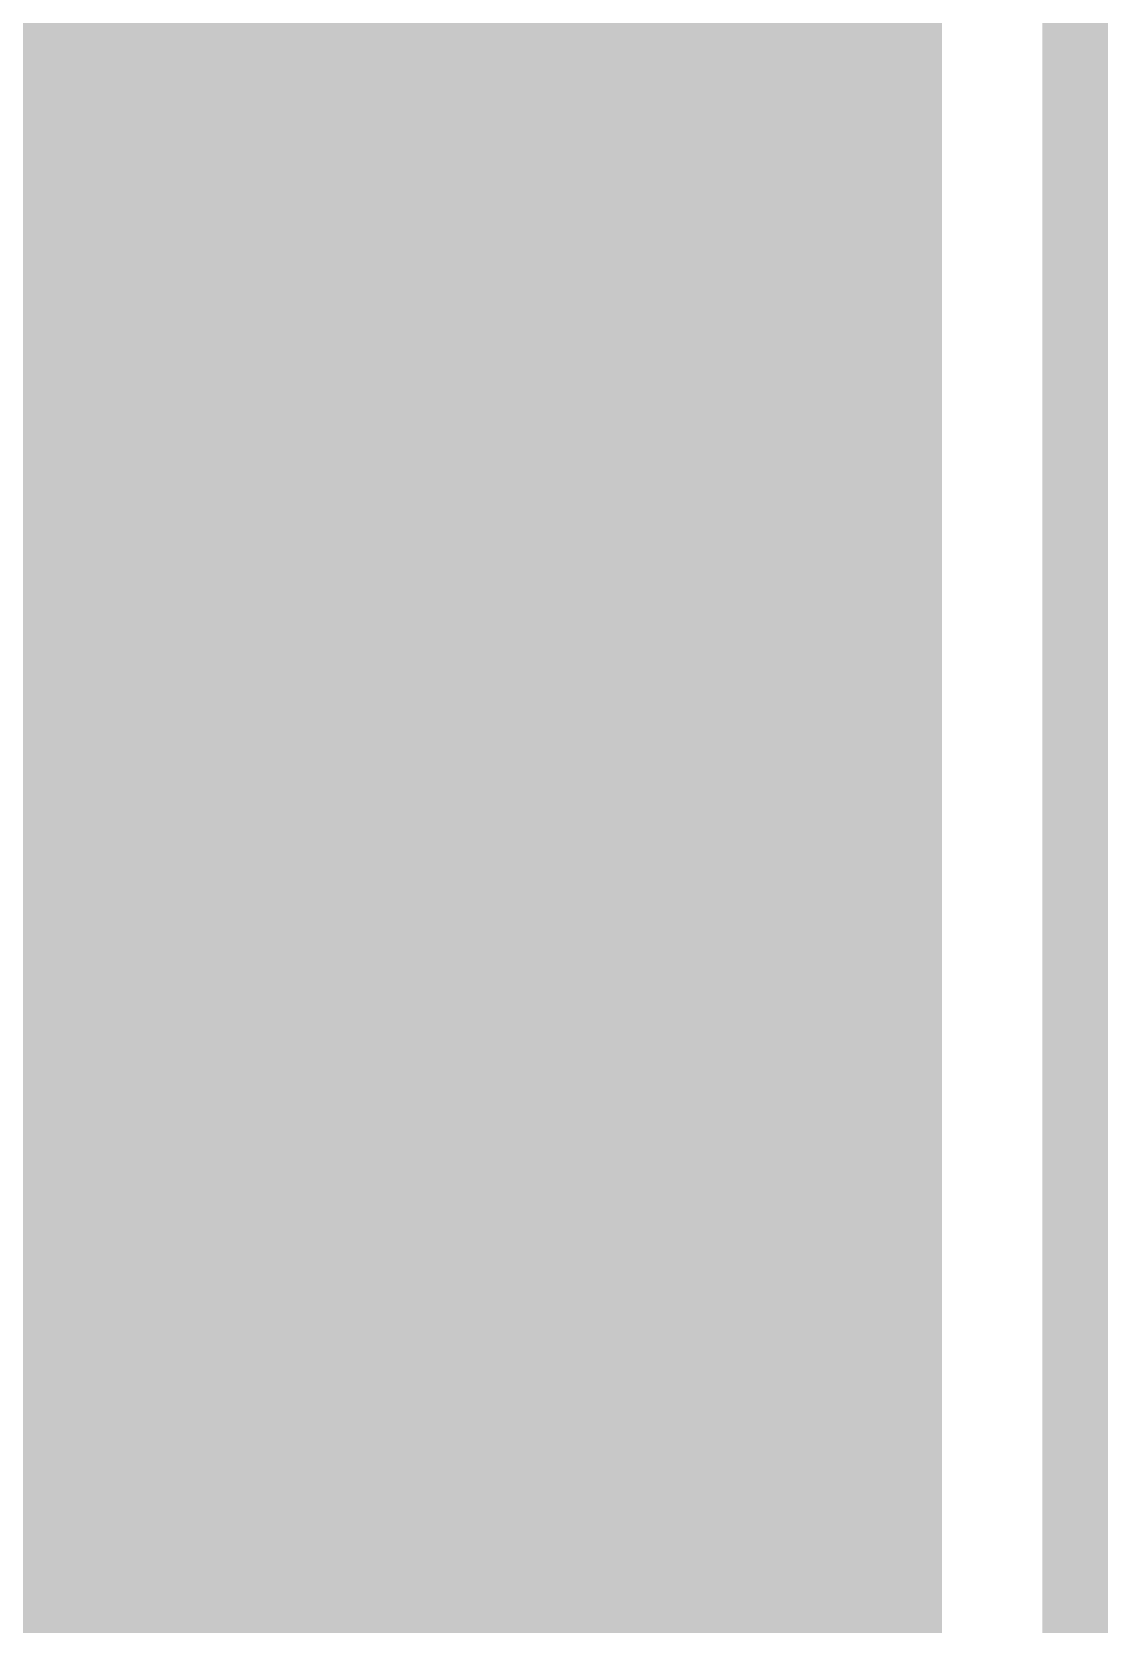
# Model space of a CAD drawing. Extents: x -3 to 92, y -53 to 125.
# Drawn here: x 82.98 to 87.13, y 33.93 to 40.06 of the extents above; entities that cross this region are included whole.
import ezdxf

# ---------------------------------------------------------------- set-up
doc = ezdxf.new("R2010")
doc.units = 0
doc.header["$MEASUREMENT"] = 0
doc.layers.get('0').update_dxf_attribs({"linetype": 'CONTINUOUS'})
for name, color, linetype in [('23-325-0_AST', 7, 'CONTINUOUS'), ('23-325-0_BOT', 7, 'CONTINUOUS'), ('23-325-0_DRD', 2, 'CONTINUOUS'), ('23-325-0_IN1', 4, 'CONTINUOUS'), ('23-325-0_IN2', 3, 'CONTINUOUS'), ('23-325-0_SMB', 5, 'CONTINUOUS'), ('23-325-0_SMT', 10, 'CONTINUOUS'), ('23-325-0_SST', 9, 'CONTINUOUS'), ('23-325-0_TOP', 12, 'CONTINUOUS'), ('THRUHOLE_TAP', 8, 'CONTINUOUS')]:
    doc.layers.add(name, color=color, linetype=linetype)

# ---------------------------------------------------------------- blocks, each defined once
blk = doc.blocks.new('ROUND_49')
at = {"const_width": 0.29972}
blk.add_lwpolyline([(-0.14986, 0, 1), (0.14986, 0, 1)], format="xyb", close=True, dxfattribs=at)
blk = doc.blocks.new('RECTANGLE_57')
blk.add_solid([(5.207, 5.3975), (5.207, -5.3975), (-5.207, 5.3975), (-5.207, -5.3975)])
blk = doc.blocks.new('ROUND_84')
at = {"const_width": 0.10033}
blk.add_lwpolyline([(-0.050164, 0, 1), (0.050164, 0, 1)], format="xyb", close=True, dxfattribs=at)

msp = doc.modelspace()

# ---------------------------------------------------------------- linework, layer by layer
at = {"layer": '23-325-0_AST'}
for points, const_width in [([(87.00008, -5.00126), (87.00008, 124.99848), (-2.99974, 124.99848), (-2.99974, -5.00126), (87.00008, -5.00126)], 0.254), ([(76.5048, 39.2938), (86.106, 39.2938), (86.106, 50.9016), (70.2056, 50.9016), (70.2056, 39.2938), (76.5048, 39.2938)], 0.1524), ([(75.71486, 38.21938), (83.17484, 38.21938), (83.17484, 32.91078), (75.71486, 32.91078), (75.71486, 38.21938)], 0.20066)]:
    msp.add_lwpolyline(points, dxfattribs=dict(at, const_width=const_width))
at = {"layer": '23-325-0_BOT', "const_width": 0.254}
for points in [[(86.233, 68.84162), (86.233, 4.47548)], [(86.0806, 68.6943), (86.0806, 4.5466)], [(85.6234, 68.5927), (85.6234, 4.72948)], [(85.852, 68.59778), (85.852, 4.64566)], [(85.3948, 40.23614), (85.3948, 38.88486)], [(86.233, 40.005), (85.21446, 40.005)], [(84.963, 39.9288), (75.184, 39.9288)], [(82.8802, 39.9288), (82.8802, 39.1922)], [(83.1088, 39.9288), (83.1088, 39.1922)], [(83.3374, 39.9288), (83.3374, 39.1922)], [(83.566, 39.9288), (83.566, 39.1922)], [(83.7946, 39.9288), (83.7946, 39.1922)], [(84.0232, 39.9288), (84.0232, 39.1922)], [(84.2518, 39.9288), (84.2518, 39.1922)], [(84.4804, 39.9288), (84.4804, 39.1922)], [(84.709, 39.9288), (84.709, 39.1922)], [(84.9376, 39.9288), (84.9376, 39.1922)], [(85.1662, 39.97706), (85.1662, 39.14394)], [(86.233, 39.7764), (71.97344, 39.7764)], [(86.233, 39.5478), (70.6628, 39.5478)], [(86.233, 39.3192), (66.59118, 39.3192)], [(84.963, 39.1922), (78.232, 39.1922)], [(86.233, 39.0906), (85.25002, 39.0906)], [(86.233, 38.862), (85.40242, 38.862)], [(84.963, 38.735), (78.232, 38.735), (78.232, 32.639)], [(84.963, 38.7096), (78.232, 38.7096)], [(82.9056, 38.735), (82.9056, 30.607)], [(83.1342, 38.735), (83.1342, 30.607)], [(83.3628, 38.735), (83.3628, 30.607)], [(83.5914, 38.735), (83.5914, 30.607)], [(83.82, 38.735), (83.82, 30.607)], [(84.0486, 38.735), (84.0486, 30.607)], [(84.2772, 38.735), (84.2772, 30.607)], [(84.5058, 38.735), (84.5058, 30.607)], [(84.7344, 38.735), (84.7344, 30.607)], [(84.963, 38.735), (84.963, 30.607)], [(85.4202, 38.735), (85.4202, 30.607)], [(86.233, 38.6334), (85.4202, 38.6334)], [(84.963, 38.481), (78.232, 38.481)], [(86.233, 38.4048), (85.4202, 38.4048)], [(84.963, 38.2524), (78.232, 38.2524)], [(86.233, 38.1762), (85.4202, 38.1762)], [(84.963, 38.0238), (78.232, 38.0238)], [(86.233, 37.9476), (85.4202, 37.9476)], [(84.963, 37.7952), (78.232, 37.7952)], [(86.233, 37.719), (85.4202, 37.719)], [(84.963, 37.5666), (78.232, 37.5666)], [(86.233, 37.4904), (85.4202, 37.4904)], [(84.963, 37.338), (78.232, 37.338)], [(86.233, 37.2618), (85.4202, 37.2618)], [(84.963, 37.1094), (78.232, 37.1094)], [(86.233, 37.0332), (85.4202, 37.0332)], [(84.963, 36.8808), (78.232, 36.8808)], [(86.233, 36.8046), (85.4202, 36.8046)], [(84.963, 36.6522), (78.232, 36.6522)], [(86.233, 36.576), (85.4202, 36.576)], [(84.963, 36.4236), (78.232, 36.4236)], [(86.233, 36.3474), (85.4202, 36.3474)], [(84.963, 36.195), (78.232, 36.195)], [(86.233, 36.1188), (85.4202, 36.1188)], [(84.963, 35.9664), (78.232, 35.9664)], [(86.233, 35.8902), (85.4202, 35.8902)], [(84.963, 35.7378), (78.232, 35.7378)], [(86.233, 35.6616), (85.4202, 35.6616)], [(84.963, 35.5092), (78.232, 35.5092)], [(86.233, 35.433), (85.4202, 35.433)], [(84.963, 35.2806), (78.232, 35.2806)], [(86.233, 35.2044), (85.4202, 35.2044)], [(84.963, 35.052), (78.232, 35.052)], [(86.233, 34.9758), (85.4202, 34.9758)], [(84.963, 34.8234), (78.232, 34.8234)], [(86.233, 34.7472), (85.4202, 34.7472)], [(84.963, 34.5948), (78.232, 34.5948)], [(86.233, 34.5186), (85.4202, 34.5186)], [(84.963, 34.3662), (78.232, 34.3662)], [(86.233, 34.29), (85.4202, 34.29)], [(84.963, 34.1376), (78.232, 34.1376)], [(86.233, 34.0614), (85.4202, 34.0614)], [(84.963, 33.909), (78.232, 33.909)], [(86.233, 33.8328), (85.4202, 33.8328)]]:
    msp.add_lwpolyline(points, dxfattribs=at)
for points in [[(84.963, 39.9288, 0.4142136), (85.4202, 40.386)], [(85.4202, 38.735, 0.4142136), (84.963, 39.1922)]]:
    msp.add_lwpolyline(points, format="xyb", dxfattribs=at)
at = {"layer": '23-325-0_DRD', "const_width": 0.254}
for points in [[(87.00008, -5.00126), (87.00008, 124.99848), (-2.99974, 124.99848), (-2.99974, -5.00126), (87.00008, -5.00126)], [(84.455, 38.735), (83.185, 37.465)], [(84.455, 37.465), (83.185, 38.735)], [(84.455, 37.465), (83.185, 36.195)], [(84.455, 36.195), (83.185, 37.465)], [(84.455, 36.195), (83.185, 34.925)], [(84.455, 34.925), (83.185, 36.195)], [(84.455, 34.925), (83.185, 33.655)], [(84.455, 33.655), (83.185, 34.925)]]:
    msp.add_lwpolyline(points, dxfattribs=at)
at = {"layer": '23-325-0_IN1', "const_width": 0.254}
for points in [[(86.36, 124.46), (86.36, -4.572)], [(84.9122, 89.43848), (84.9122, 1.7018)], [(84.6836, 78.57998), (84.6836, 1.80594)], [(84.455, 78.23708), (84.455, 1.87452)], [(85.1408, 68.97878), (85.1408, 1.55702)], [(86.2838, 68.9229), (86.2838, -4.572)], [(85.3694, 68.6943), (85.3694, 1.3589)], [(86.0552, 68.67906), (86.0552, -4.572)], [(85.598, 68.59778), (85.598, 1.08204)], [(85.8266, 68.5927), (85.8266, 0.6223)], [(83.0834, 41.57472), (83.0834, 1.69926)], [(83.312, 41.53662), (83.312, 38.47084)], [(84.2264, 41.4274), (84.2264, 38.58006)], [(82.8548, 41.35882), (82.8548, 1.55448)], [(83.5406, 41.34612), (83.5406, 38.66388)], [(83.7692, 41.28262), (83.7692, 38.72738)], [(83.9978, 41.30548), (83.9978, 38.70452)], [(86.36, 40.005), (72.25538, 40.005)], [(86.36, 39.7764), (71.91248, 39.7764)], [(86.36, 39.5478), (70.6628, 39.5478)], [(86.36, 39.3192), (66.59118, 39.3192)], [(86.36, 39.0906), (66.37528, 39.0906)], [(86.36, 38.862), (55.73522, 38.862)], [(83.48472, 38.6334), (81.61528, 38.6334)], [(86.36, 38.6334), (84.15528, 38.6334)], [(83.26882, 38.4048), (81.83118, 38.4048)], [(86.36, 38.4048), (84.37118, 38.4048)], [(83.19516, 38.1762), (81.90484, 38.1762)], [(86.36, 38.1762), (84.44484, 38.1762)], [(83.20786, 37.9476), (81.8896, 37.9476)], [(86.36, 37.9476), (84.4296, 37.9476)], [(83.31708, 37.719), (81.78038, 37.719)], [(83.312, 37.72662), (83.312, 37.20084)], [(86.36, 37.719), (84.32038, 37.719)], [(84.2264, 37.6174), (84.2264, 37.31006)], [(83.5406, 37.53612), (83.5406, 37.39388)], [(83.65998, 37.4904), (81.43748, 37.4904)], [(86.36, 37.4904), (83.97748, 37.4904)], [(83.9978, 37.49548), (83.9978, 37.43452)], [(83.36026, 37.2618), (81.7372, 37.2618)], [(86.36, 37.2618), (84.2772, 37.2618)], [(83.2231, 37.0332), (81.8769, 37.0332)], [(86.36, 37.0332), (84.4169, 37.0332)], [(83.19008, 36.8046), (81.90992, 36.8046)], [(86.36, 36.8046), (84.44992, 36.8046)], [(83.24342, 36.576), (81.85658, 36.576)], [(86.36, 36.576), (84.39658, 36.576)], [(83.312, 36.45662), (83.312, 35.93084)], [(83.4136, 36.3474), (81.68386, 36.3474)], [(86.36, 36.3474), (84.22386, 36.3474)], [(84.2264, 36.3474), (84.2264, 36.04006)], [(83.5406, 36.26612), (83.5406, 36.12388)], [(83.9978, 36.22548), (83.9978, 36.16452)], [(83.5279, 36.1188), (81.56956, 36.1188)], [(86.36, 36.1188), (84.10956, 36.1188)], [(83.28406, 35.8902), (81.81594, 35.8902)], [(86.36, 35.8902), (84.35594, 35.8902)], [(83.1977, 35.6616), (81.9023, 35.6616)], [(86.36, 35.6616), (84.4423, 35.6616)], [(83.20278, 35.433), (81.89722, 35.433)], [(86.36, 35.433), (84.43722, 35.433)], [(83.2993, 35.2044), (81.8007, 35.2044)], [(86.36, 35.2044), (84.3407, 35.2044)], [(83.312, 35.18662), (83.312, 34.66084)], [(84.2264, 35.0774), (84.2264, 34.77006)], [(83.58378, 34.9758), (81.51622, 34.9758)], [(83.5406, 34.99612), (83.5406, 34.85388)], [(83.9978, 34.95548), (83.9978, 34.89452)], [(86.36, 34.9758), (84.05622, 34.9758)], [(83.38566, 34.7472), (81.7118, 34.7472)], [(86.36, 34.7472), (84.2518, 34.7472)], [(83.23326, 34.5186), (81.86674, 34.5186)], [(86.36, 34.5186), (84.40674, 34.5186)], [(83.19008, 34.29), (81.90992, 34.29)], [(86.36, 34.29), (84.44992, 34.29)], [(83.23326, 34.0614), (81.86674, 34.0614)], [(86.36, 34.0614), (84.40674, 34.0614)], [(83.312, 33.91662), (83.312, 33.39084)], [(83.38566, 33.8328), (81.7118, 33.8328)], [(84.2264, 33.8074), (84.2264, 33.50006)], [(86.36, 33.8328), (84.2518, 33.8328)]]:
    msp.add_lwpolyline(points, dxfattribs=at)
for points in [[(83.82, 38.72992, 0.4142136), (83.19008, 38.1)], [(84.44992, 38.1, 0.4142136), (83.82, 38.72992)], [(83.19008, 38.1, 0.4142136), (83.82, 37.47008)], [(83.82, 37.47008, 0.4142136), (84.44992, 38.1)], [(83.82, 37.45992, 0.4142136), (83.19008, 36.83)], [(84.44992, 36.83, 0.4142136), (83.82, 37.45992)], [(83.19008, 36.83, 0.4142136), (83.82, 36.20008)], [(83.82, 36.20008, 0.4142136), (84.44992, 36.83)], [(83.82, 36.18992, 0.4142136), (83.19008, 35.56)], [(84.44992, 35.56, 0.4142136), (83.82, 36.18992)], [(83.19008, 35.56, 0.4142136), (83.82, 34.93008)], [(83.82, 34.93008, 0.4142136), (84.44992, 35.56)], [(83.82, 34.91992, 0.4142136), (83.19008, 34.29)], [(84.44992, 34.29, 0.4142136), (83.82, 34.91992)], [(83.19008, 34.29, 0.4142136), (83.82, 33.66008)], [(83.82, 33.66008, 0.4142136), (84.44992, 34.29)]]:
    msp.add_lwpolyline(points, format="xyb", dxfattribs=at)
at = {"layer": '23-325-0_SMB', "const_width": 0.254}
for points in [[(84.582, 38.227), (78.74, 38.227), (78.74, 33.02)], [(82.9564, 38.227), (82.9564, 31.115)], [(83.185, 38.227), (83.185, 31.115)], [(83.4136, 38.227), (83.4136, 31.115)], [(83.6422, 38.227), (83.6422, 31.115)], [(83.8708, 38.227), (83.8708, 31.115)], [(84.0994, 38.227), (84.0994, 31.115)], [(84.328, 38.227), (84.328, 31.115)], [(84.5566, 38.227), (84.5566, 31.115)], [(84.582, 38.227), (84.582, 31.115)], [(84.582, 38.0746), (78.74, 38.0746)], [(84.582, 37.846), (78.74, 37.846)], [(84.582, 37.6174), (78.74, 37.6174)], [(84.582, 37.3888), (78.74, 37.3888)], [(84.582, 37.1602), (78.74, 37.1602)], [(84.582, 36.9316), (78.74, 36.9316)], [(84.582, 36.703), (78.74, 36.703)], [(84.582, 36.4744), (78.74, 36.4744)], [(84.582, 36.2458), (78.74, 36.2458)], [(84.582, 36.0172), (78.74, 36.0172)], [(84.582, 35.7886), (78.74, 35.7886)], [(84.582, 35.56), (78.74, 35.56)], [(84.582, 35.3314), (78.74, 35.3314)], [(84.582, 35.1028), (78.74, 35.1028)], [(84.582, 34.8742), (78.74, 34.8742)], [(84.582, 34.6456), (78.74, 34.6456)], [(84.582, 34.417), (78.74, 34.417)], [(84.582, 34.1884), (78.74, 34.1884)], [(84.582, 33.9598), (78.74, 33.9598)]]:
    msp.add_lwpolyline(points, dxfattribs=at)
at = {"layer": '23-325-0_SMT', "const_width": 0.254}
for points in [[(84.582, 38.481), (78.613, 38.481), (78.613, 32.893)], [(83.058, 38.481), (83.058, 30.988)], [(83.2866, 38.481), (83.2866, 30.988)], [(83.5152, 38.481), (83.5152, 30.988)], [(83.7438, 38.481), (83.7438, 30.988)], [(83.9724, 38.481), (83.9724, 30.988)], [(84.201, 38.481), (84.201, 30.988)], [(84.4296, 38.481), (84.4296, 30.988)], [(84.582, 38.481), (84.582, 30.988)], [(84.582, 38.4048), (78.613, 38.4048)], [(84.582, 38.1762), (78.613, 38.1762)], [(84.582, 37.9476), (78.613, 37.9476)], [(84.582, 37.719), (78.613, 37.719)], [(84.582, 37.4904), (78.613, 37.4904)], [(84.582, 37.2618), (78.613, 37.2618)], [(84.582, 37.0332), (78.613, 37.0332)], [(84.582, 36.8046), (78.613, 36.8046)], [(84.582, 36.576), (78.613, 36.576)], [(84.582, 36.3474), (78.613, 36.3474)], [(84.582, 36.1188), (78.613, 36.1188)], [(84.582, 35.8902), (78.613, 35.8902)], [(84.582, 35.6616), (78.613, 35.6616)], [(84.582, 35.433), (78.613, 35.433)], [(84.582, 35.2044), (78.613, 35.2044)], [(84.582, 34.9758), (78.613, 34.9758)], [(84.582, 34.7472), (78.613, 34.7472)], [(84.582, 34.5186), (78.613, 34.5186)], [(84.582, 34.29), (78.613, 34.29)], [(84.582, 34.0614), (78.613, 34.0614)], [(84.582, 33.8328), (78.613, 33.8328)]]:
    msp.add_lwpolyline(points, dxfattribs=at)
at = {"layer": '23-325-0_SST'}
for points, const_width in [([(76.5048, 39.2938), (86.106, 39.2938), (86.106, 50.9016), (70.2056, 50.9016), (70.2056, 39.2938), (76.5048, 39.2938)], 0.1524), ([(75.71486, 38.21938), (83.17484, 38.21938), (83.17484, 32.91078), (75.71486, 32.91078), (75.71486, 38.21938)], 0.20066), ([(86.08314, 36.19246), (86.08314, 35.95624)], 0.1524), ([(86.08314, 36.07308), (85.06714, 36.07308), (85.23732, 35.95624)], 0.1524), ([(85.9155, 34.99866), (86.08314, 35.05708), (86.08314, 35.29584), (85.9155, 35.35426), (85.74532, 35.47364), (85.23732, 35.47364), (85.06714, 35.41268), (85.06714, 35.05708), (85.23732, 34.99866), (85.9155, 34.99866)], 0.1524), ([(85.74532, 35.23488), (86.08314, 35.47364)], 0.1524)]:
    msp.add_lwpolyline(points, dxfattribs=dict(at, const_width=const_width))
at = {"layer": '23-325-0_TOP', "const_width": 0.254}
for points in [[(85.979, 68.63842), (85.979, 4.59232)], [(85.598, 68.59778), (85.598, 4.73964)], [(85.8266, 68.5927), (85.8266, 4.65582)], [(85.6107, 50.8127), (85.6107, 39.3573)], [(85.979, 40.005), (85.6107, 40.005)], [(85.979, 39.7764), (85.6107, 39.7764)], [(85.979, 39.5478), (85.6107, 39.5478)], [(85.979, 39.3192), (73.12152, 39.3192)], [(85.6107, 39.3573), (74.5363, 39.3573)], [(82.8548, 39.3573), (82.8548, 39.1922)], [(83.0834, 39.3573), (83.0834, 39.1922)], [(83.312, 39.3573), (83.312, 39.1922)], [(83.5406, 39.3573), (83.5406, 39.1922)], [(83.7692, 39.3573), (83.7692, 39.1922)], [(83.9978, 39.3573), (83.9978, 39.1922)], [(84.2264, 39.3573), (84.2264, 39.1922)], [(84.455, 39.3573), (84.455, 39.1922)], [(84.6836, 39.3573), (84.6836, 39.1922)], [(84.9122, 39.3573), (84.9122, 39.1922)], [(85.1408, 39.3573), (85.1408, 39.15664)], [(85.3694, 39.3573), (85.3694, 38.94328)], [(84.963, 39.1922), (78.232, 39.1922)], [(85.979, 39.0906), (85.25002, 39.0906)], [(85.979, 38.862), (85.40242, 38.862)], [(84.963, 38.735), (78.232, 38.735), (78.232, 32.639)], [(84.963, 38.7096), (78.232, 38.7096)], [(82.9056, 38.735), (82.9056, 30.607)], [(83.1342, 38.735), (83.1342, 30.607)], [(83.3628, 38.735), (83.3628, 30.607)], [(83.5914, 38.735), (83.5914, 30.607)], [(83.82, 38.735), (83.82, 30.607)], [(84.0486, 38.735), (84.0486, 30.607)], [(84.2772, 38.735), (84.2772, 30.607)], [(84.5058, 38.735), (84.5058, 30.607)], [(84.7344, 38.735), (84.7344, 30.607)], [(84.963, 38.735), (84.963, 30.607)], [(85.4202, 38.735), (85.4202, 30.607)], [(85.979, 38.6334), (85.4202, 38.6334)], [(84.963, 38.481), (78.232, 38.481)], [(85.979, 38.4048), (85.4202, 38.4048)], [(84.963, 38.2524), (78.232, 38.2524)], [(85.979, 38.1762), (85.4202, 38.1762)], [(84.963, 38.0238), (78.232, 38.0238)], [(85.979, 37.9476), (85.4202, 37.9476)], [(84.963, 37.7952), (78.232, 37.7952)], [(85.979, 37.719), (85.4202, 37.719)], [(84.963, 37.5666), (78.232, 37.5666)], [(85.979, 37.4904), (85.4202, 37.4904)], [(84.963, 37.338), (78.232, 37.338)], [(85.979, 37.2618), (85.4202, 37.2618)], [(84.963, 37.1094), (78.232, 37.1094)], [(85.979, 37.0332), (85.4202, 37.0332)], [(84.963, 36.8808), (78.232, 36.8808)], [(85.979, 36.8046), (85.4202, 36.8046)], [(84.963, 36.6522), (78.232, 36.6522)], [(85.979, 36.576), (85.4202, 36.576)], [(84.963, 36.4236), (78.232, 36.4236)], [(85.979, 36.3474), (85.4202, 36.3474)], [(84.963, 36.195), (78.232, 36.195)], [(85.979, 36.1188), (85.4202, 36.1188)], [(84.963, 35.9664), (78.232, 35.9664)], [(85.979, 35.8902), (85.4202, 35.8902)], [(84.963, 35.7378), (78.232, 35.7378)], [(85.979, 35.6616), (85.4202, 35.6616)], [(84.963, 35.5092), (78.232, 35.5092)], [(85.979, 35.433), (85.4202, 35.433)], [(84.963, 35.2806), (78.232, 35.2806)], [(85.979, 35.2044), (85.4202, 35.2044)], [(84.963, 35.052), (78.232, 35.052)], [(85.979, 34.9758), (85.4202, 34.9758)], [(84.963, 34.8234), (78.232, 34.8234)], [(85.979, 34.7472), (85.4202, 34.7472)], [(84.963, 34.5948), (78.232, 34.5948)], [(85.979, 34.5186), (85.4202, 34.5186)], [(84.963, 34.3662), (78.232, 34.3662)], [(85.979, 34.29), (85.4202, 34.29)], [(84.963, 34.1376), (78.232, 34.1376)], [(85.979, 34.0614), (85.4202, 34.0614)], [(84.963, 33.909), (78.232, 33.909)], [(85.979, 33.8328), (85.4202, 33.8328)]]:
    msp.add_lwpolyline(points, dxfattribs=at)
msp.add_lwpolyline([(85.4202, 38.735, 0.4142136), (84.963, 39.1922)], format="xyb", dxfattribs=at)

# ---------------------------------------------------------------- block references
at = {"layer": '23-325-0_BOT'}
for p in [(83.82, 38.1), (83.82, 36.83), (83.82, 35.56), (83.82, 34.29)]:
    msp.add_blockref('ROUND_49', p, dxfattribs=at)
at = {"layer": '23-325-0_IN1'}
for p in [(83.82, 38.1), (83.82, 36.83), (83.82, 35.56), (83.82, 34.29)]:
    msp.add_blockref('ROUND_49', p, dxfattribs=at)
at = {"layer": '23-325-0_IN2'}
for p in [(83.82, 38.1), (83.82, 36.83), (83.82, 35.56), (83.82, 34.29)]:
    msp.add_blockref('ROUND_49', p, dxfattribs=at)
at = {"layer": '23-325-0_SMT'}
msp.add_blockref('RECTANGLE_57', (80.0735, 45.085), dxfattribs=at)
at = {"layer": '23-325-0_TOP'}
for name, p in [('RECTANGLE_57', (80.0735, 45.085)), ('ROUND_49', (83.82, 38.1)), ('ROUND_49', (83.82, 36.83)), ('ROUND_49', (83.82, 35.56)), ('ROUND_49', (83.82, 34.29))]:
    msp.add_blockref(name, p, dxfattribs=at)
at = {"layer": 'THRUHOLE_TAP'}
for p in [(83.82, 38.1), (83.82, 36.83), (83.82, 35.56), (83.82, 34.29)]:
    msp.add_blockref('ROUND_84', p, dxfattribs=at)

doc.saveas('drawing.dxf')
